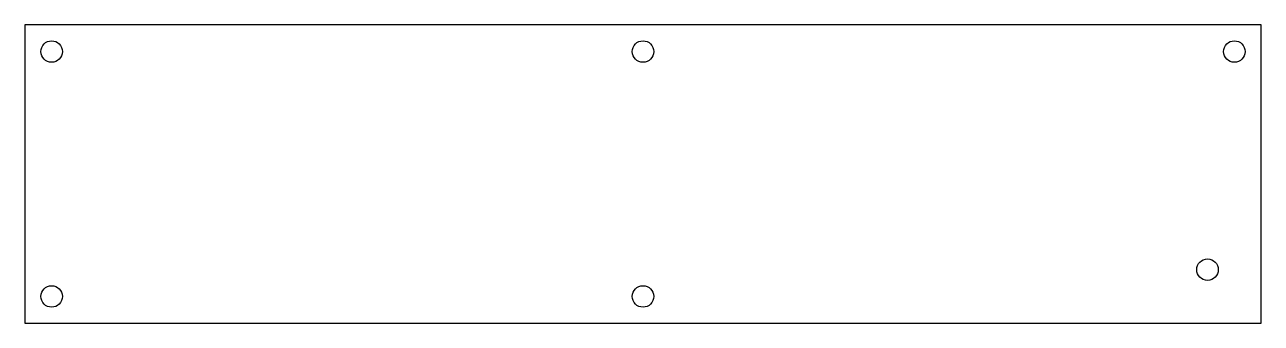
# Model space of a CAD drawing. Extents: x 0 to 184, y 0 to 44.
import ezdxf

# ---------------------------------------------------------------- set-up
doc = ezdxf.new("R2010")
doc.units = 0
doc.layers.add('CUT', color=7, linetype='CONTINUOUS')
doc.layers.add('HOLE', color=1, linetype='CONTINUOUS')

msp = doc.modelspace()

# ---------------------------------------------------------------- linework, layer by layer
at = {"layer": 'CUT'}
for p, q in [((184, 44.5), (0, 44.5)), ((0, 44.5), (0, 0)), ((184, 0), (184, 44.5)), ((0, 0), (184, 0))]:
    msp.add_line(p, q, dxfattribs=at)
at = {"layer": 'HOLE'}
for centre in [(4, 40.5), (92, 40.5), (180, 40.5), (176, 8), (4, 4), (92, 4)]:
    msp.add_circle(centre, 1.6, dxfattribs=at)

doc.saveas('drawing.dxf')
